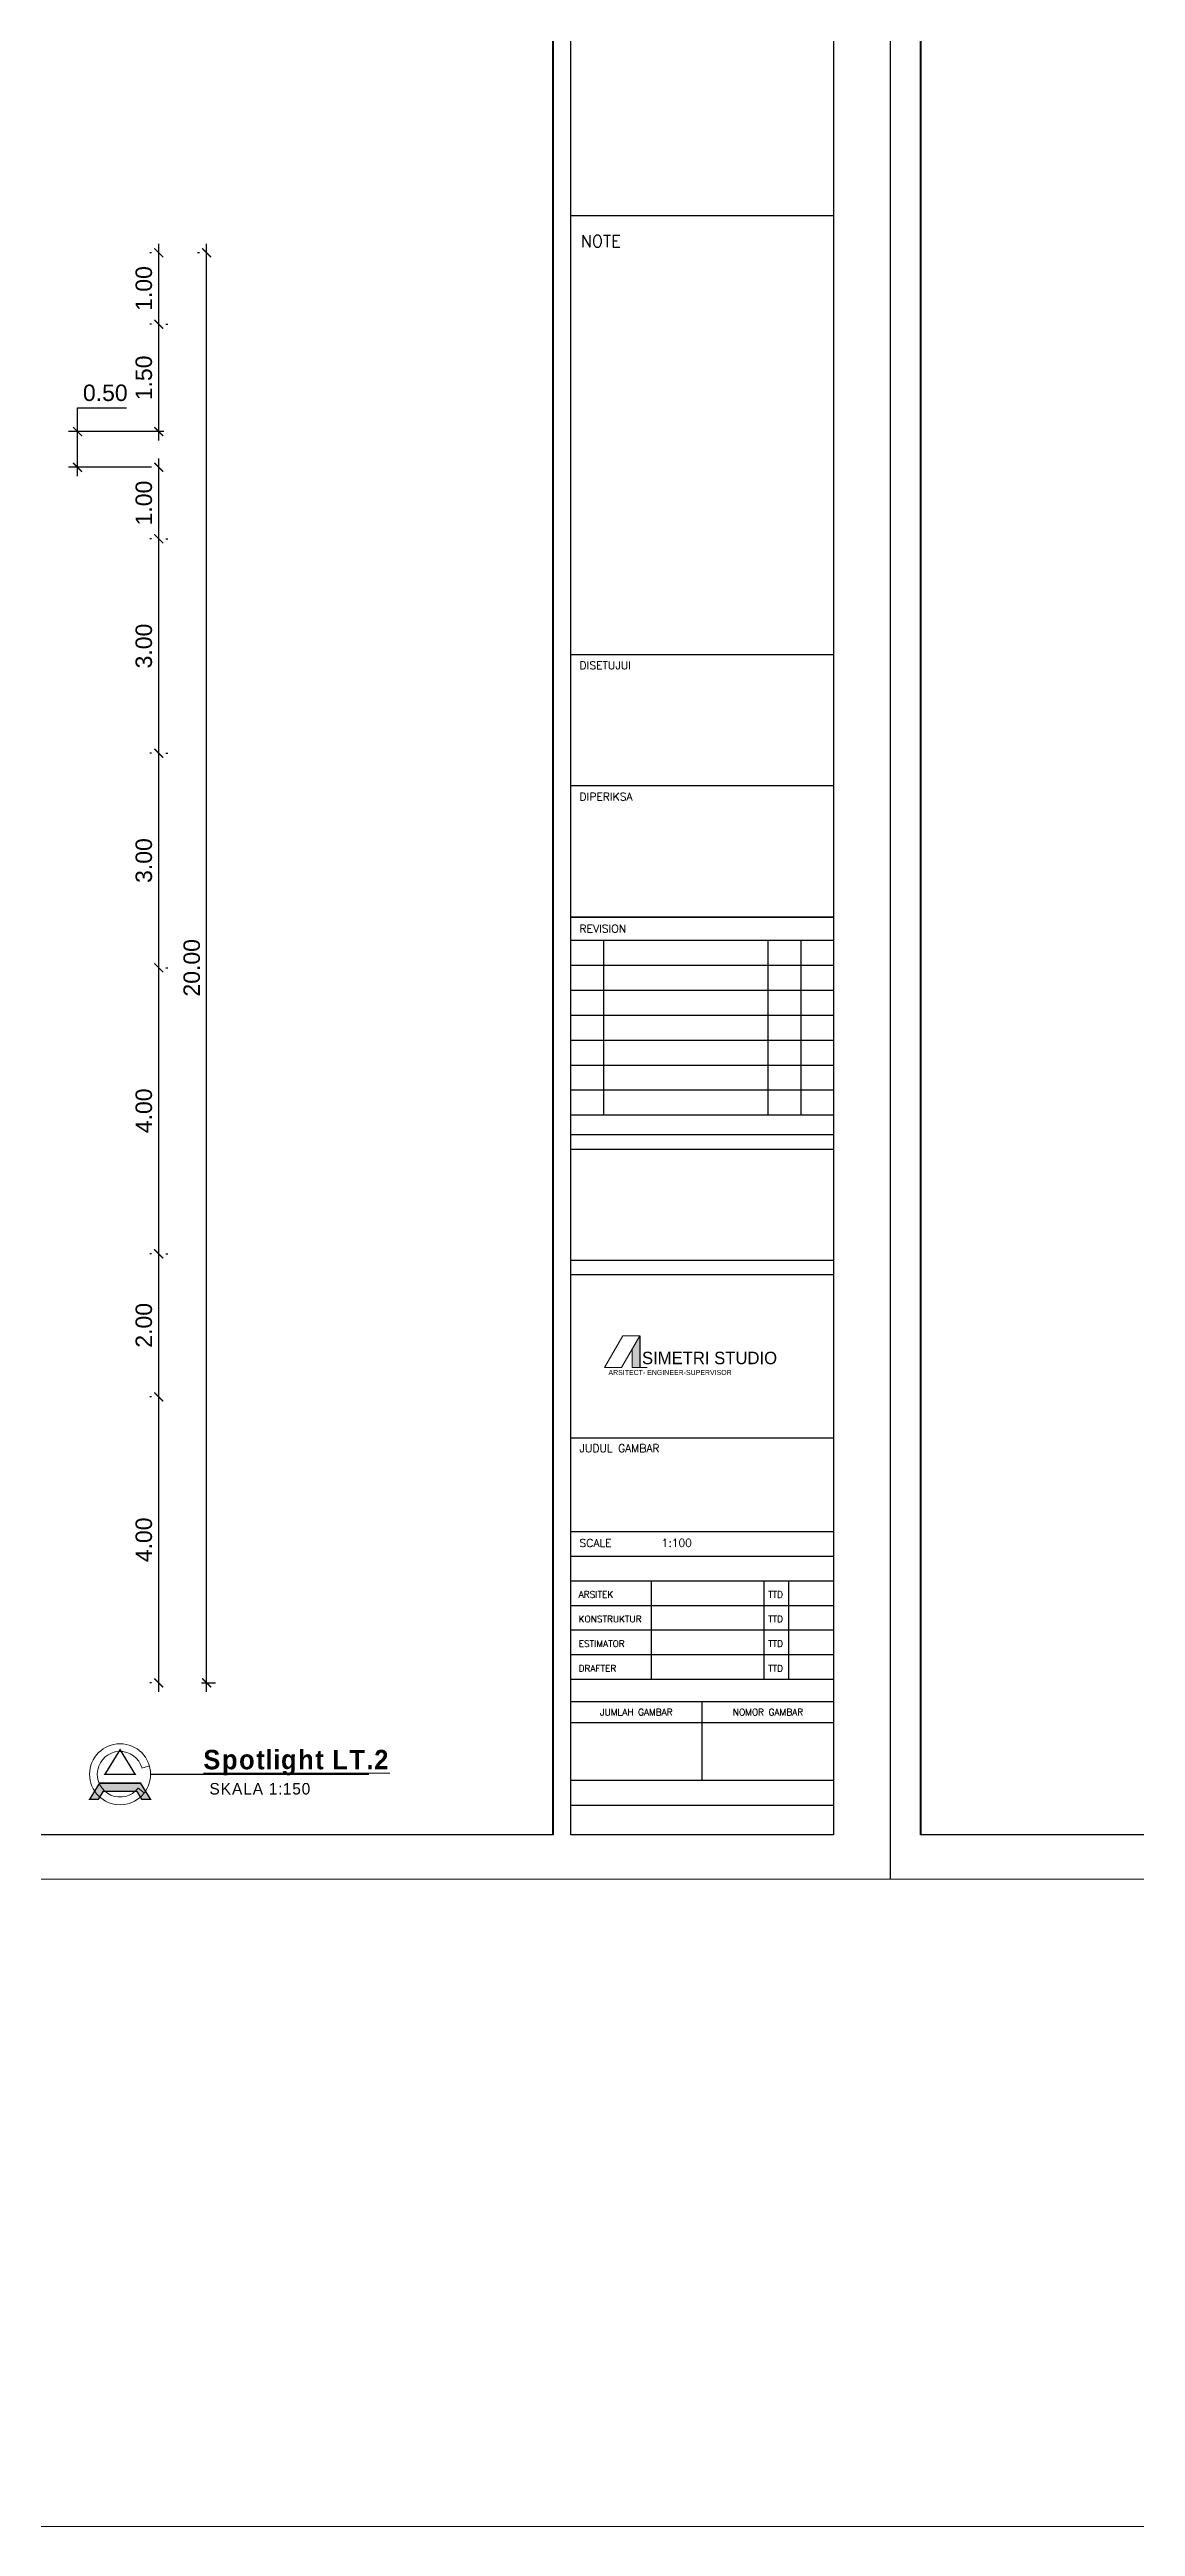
# Model space of a CAD drawing. Header units: millimetres. Extents: x -667 to -468, y -723 to -475.
# Drawn here: x -527.75 to -512.56, y -723.18 to -688.54 of the extents above; entities that cross this region are included whole.
import ezdxf
from ezdxf.enums import TextEntityAlignment as Align

# ---------------------------------------------------------------- set-up
doc = ezdxf.new("R2010")
doc.units = ezdxf.units.MM
doc.layers.get('0').update_dxf_attribs({"lineweight": 9})
doc.layers.get('Defpoints').update_dxf_attribs({"lineweight": 0})
doc.layers.add('KOP', color=1, linetype='Continuous')
doc.layers.add('NOTASI', color=250, linetype='Continuous', lineweight=5)
doc.layers.add('TEXT1', color=5, linetype='Continuous', lineweight=5)
doc.styles.add('ROMANS', font='romans.shx')
doc.styles.add('ROMS', font='romans.shx', dxfattribs={"width": 0.9, "height": 16})
doc.styles.get("Standard").update_dxf_attribs({"font": 'arial.ttf'})
doc.dimstyles.new('Copy of 1-100', dxfattribs={"dimtxt": 0.23, "dimasz": 0.125, "dimexe": 0.125, "dimexo": 0.1, "dimgap": 0.09, "dimtad": 1, "dimtoh": 1, "dimzin": 0, "dimdsep": 46, "dimtxsty": 'Standard', "dimblk": 'ARCHTICK', "dimcen": 0.09, "dimdle": 0.125, "dimclrt": 2, "dimadec": 0, "dimazin": 0, "dimtfac": 1, "dimtofl": 0, "dimtmove": 0, "dimatfit": 3, "dimldrblk": 'ARCHTICK', "dimfxl": 1, "dimtolj": 1, "dimtzin": 0, "dimarcsym": 0})

# ---------------------------------------------------------------- blocks, each defined once
blk = doc.blocks.new('EW2433')
at = {"layer": 'NOTASI', "ltscale": 0.6, "true_color": 0x7f0606}
blk.add_hatch(color=16, dxfattribs=at).paths.add_polyline_path([(501.093, -205.874), (501.035, -205.974), (501.035, -206.109), (501.093, -206.109)])
at = {"ltscale": 0.6}
for p, q in [((500.967, -205.874), (500.83, -206.109)), ((501.093, -205.874), (500.956, -206.109)), ((500.967, -205.874), (501.093, -205.874)), ((501.035, -205.974), (501.035, -206.109)), ((500.83, -206.109), (500.956, -206.109)), ((501.035, -206.109), (501.148, -206.109)), ((501.064, -206.109), (501.093, -206.109))]:
    blk.add_line(p, q, dxfattribs=at)
at = {"lineweight": 30, "ltscale": 0.6}
blk.add_line((501.093, -205.874), (501.093, -206.109), dxfattribs=at)
at = {"layer": 'Defpoints'}
for p, q in [((482.796, -195.749), (482.796, -209.927)), ((502.962, -195.749), (482.796, -195.749)), ((502.962, -209.927), (502.962, -195.749)), ((482.796, -209.927), (502.962, -209.927))]:
    blk.add_line(p, q, dxfattribs=at)
at = {"layer": 'KOP', "color": 11, "ltscale": 0.1}
for p, q in [((483.021, -209.596), (483.021, -195.95)), ((483.021, -195.95), (500.447, -195.95)), ((483.024, -195.952), (483.024, -209.593)), ((500.444, -195.952), (483.024, -195.952)), ((500.444, -209.593), (500.444, -195.952)), ((500.447, -195.95), (500.447, -209.596)), ((500.447, -209.596), (483.021, -209.596)), ((483.024, -209.593), (500.444, -209.593))]:
    blk.add_line(p, q, dxfattribs=at)
at = {"layer": 'KOP', "ltscale": 0.1}
blk.add_line((500.579, -195.95), (502.538, -195.95), dxfattribs=at)
at = {"layer": 'KOP', "linetype": 'Continuous'}
for p, q in [((500.579, -209.596), (500.579, -195.95)), ((500.579, -195.95), (502.538, -195.95)), ((502.538, -195.95), (502.538, -209.596)), ((500.579, -205.311), (500.579, -204.481)), ((500.579, -204.481), (502.538, -204.481)), ((502.538, -204.481), (502.538, -205.311)), ((502.538, -205.311), (500.579, -205.311)), ((500.579, -209.191), (500.579, -208.602)), ((500.579, -208.602), (502.538, -208.602)), ((502.538, -208.602), (502.538, -209.191)), ((502.538, -209.191), (500.579, -209.191)), ((500.579, -209.596), (500.579, -209.374)), ((500.579, -209.374), (502.538, -209.374)), ((502.538, -209.374), (502.538, -209.596)), ((502.538, -209.596), (500.579, -209.596)), ((502.538, -209.596), (500.579, -209.596))]:
    blk.add_line(p, q, dxfattribs=at)
at = {"layer": 'KOP', "color": 1, "ltscale": 0.1}
for p, q in [((502.538, -197.521), (500.579, -197.521)), ((502.538, -200.793), (500.579, -200.793)), ((502.538, -201.772), (500.579, -201.772)), ((502.538, -202.751), (500.579, -202.751)), ((502.538, -205.419), (500.579, -205.419)), ((502.538, -206.636), (500.579, -206.636)), ((502.538, -207.335), (500.579, -207.335))]:
    blk.add_line(p, q, dxfattribs=at)
at = {"layer": 'KOP', "color": 1, "linetype": 'Continuous', "ltscale": 0.01}
blk.add_line((500.579, -202.751), (502.538, -202.751), dxfattribs=at)
at = {"layer": 'KOP', "color": 4, "ltscale": 0.1}
for p, q in [((502.538, -202.925), (500.579, -202.925)), ((500.824, -204.228), (500.824, -202.925)), ((502.048, -202.925), (502.048, -204.228)), ((502.293, -202.925), (502.293, -204.228)), ((502.538, -203.111), (500.579, -203.111)), ((502.538, -203.297), (500.579, -203.297)), ((502.538, -203.483), (500.579, -203.483)), ((502.538, -203.67), (500.579, -203.67)), ((502.538, -203.856), (500.579, -203.856)), ((502.538, -204.042), (500.579, -204.042)), ((502.538, -204.228), (500.579, -204.228))]:
    blk.add_line(p, q, dxfattribs=at)
at = {"layer": 'KOP', "linetype": 'Continuous', "ltscale": 0.01}
blk.add_line((500.579, -204.373), (502.538, -204.373), dxfattribs=at)
at = {"layer": 'KOP', "color": 1, "linetype": 'Continuous'}
blk.add_line((502.538, -207.519), (500.579, -207.519), dxfattribs=at)
at = {"layer": 'KOP', "color": 3, "ltscale": 0.1}
for p, q in [((502.538, -207.703), (500.579, -207.703)), ((501.18, -208.438), (501.18, -207.703)), ((502.021, -208.438), (502.021, -207.703)), ((502.204, -208.438), (502.204, -207.703)), ((502.538, -207.887), (500.579, -207.887)), ((502.538, -208.07), (500.579, -208.07)), ((502.538, -208.254), (500.579, -208.254)), ((502.538, -208.438), (500.579, -208.438)), ((502.538, -208.438), (500.579, -208.438)), ((502.538, -208.761), (500.579, -208.761)), ((501.558, -209.191), (501.558, -208.602))]:
    blk.add_line(p, q, dxfattribs=at)
at = {"ltscale": 0.6, "attachment_point": 1}
for s, width, insert, char_height in [('{\\fBankGothic Lt BT|b0|i0|c0|p34;ARSITECT- ENGINEER-SUPERVISOR}', 2.64756, (500.859, -206.128), 0.03767), ('{\\fDroid|b0|i0|c0|p34;SIMETRI STUDIO}', 1.64667, (501.109, -205.992), 0.09291)]:
    blk.add_mtext_dynamic_manual_height_columns(s, width=width, gutter_width=1, heights=[0], dxfattribs=dict(at, insert=insert, char_height=char_height))
at = {"layer": 'KOP', "color": 1, "linetype": 'Continuous', "width": 1}
for s, height, style, p in [('NOTE', 0.0882, 'ROMANS', (500.652, -197.753)), ('DISETUJUI', 0.0588, 'ROMS', (500.643, -200.902)), ('DIPERIKSA', 0.0588, 'ROMS', (500.643, -201.881)), ('REVISION', 0.0588, 'ROMS', (500.643, -202.866)), ('JUDUL GAMBAR', 0.05879, 'ROMS', (500.643, -206.741)), ('SCALE', 0.0588, 'ROMS', (500.643, -207.448)), ('1:100', 0.0588, 'ROMS', (501.255, -207.447)), ('ARSITEK', 0.049, 'ROMS', (500.636, -207.827)), ('TTD', 0.049, 'ROMS', (502.05, -207.827)), ('KONSTRUKTUR', 0.04899, 'ROMS', (500.636, -208.01)), ('TTD', 0.049, 'ROMS', (502.05, -208.01)), ('ESTIMATOR', 0.049, 'ROMS', (500.636, -208.194)), ('TTD', 0.049, 'ROMS', (502.05, -208.194)), ('DRAFTER', 0.049, 'ROMS', (500.636, -208.378)), ('TTD', 0.049, 'ROMS', (502.05, -208.378))]:
    blk.add_text(s, height=height, dxfattribs=dict(at, style=style)).set_placement(p)
at = {"layer": 'KOP', "color": 1, "linetype": 'Continuous', "style": 'ROMANS', "width": 1}
for s, p in [('JUMLAH GAMBAR', (501.067, -208.68)), ('NOMOR GAMBAR', (502.049, -208.68))]:
    blk.add_text(s, height=0.04899, dxfattribs=at).set_placement(p, align=Align.MIDDLE)
blk = doc.blocks.new('_ArchTick')
at = {"color": 0, "linetype": 'ByBlock', "const_width": 0.15}
blk.add_lwpolyline([(-0.5, -0.5), (0.5, 0.5)], dxfattribs=at)
blk = doc.blocks.new('*D1243')
at = {"layer": 'Defpoints', "color": 0}
for p in [(-526.226, -707.386), (-526.226, -707.386), (-526.226, -711.386)]:
    blk.add_point(p, dxfattribs=at)
at = {"layer": 'NOTASI', "color": 0, "lineweight": -2}
for p, q in [((-526.226, -711.511), (-526.226, -707.261)), ((-526.326, -707.386), (-526.351, -707.386)), ((-526.326, -711.386), (-526.351, -711.386))]:
    blk.add_line(p, q, dxfattribs=at)
at = {"layer": 'NOTASI', "color": 0, "lineweight": -2, "xscale": 0.125, "yscale": 0.125, "zscale": 0.125}
for p, rotation in [((-526.226, -707.386), 90), ((-526.226, -711.386), 270)]:
    blk.add_blockref('_ArchTick', p, dxfattribs=dict(at, rotation=rotation))
at = {"layer": 'NOTASI', "color": 2, "insert": (-526.434, -709.386), "char_height": 0.23, "attachment_point": 5, "rotation": 90}
blk.add_mtext('\\A1;4.00', dxfattribs=at)
blk = doc.blocks.new('*D1244')
at = {"layer": 'Defpoints', "color": 0}
for p in [(-526.226, -705.386), (-526.226, -705.386), (-526.226, -707.386)]:
    blk.add_point(p, dxfattribs=at)
at = {"layer": 'NOTASI', "color": 0, "lineweight": -2}
for p, q in [((-526.226, -707.511), (-526.226, -705.261)), ((-526.326, -705.386), (-526.351, -705.386)), ((-526.326, -707.386), (-526.351, -707.386))]:
    blk.add_line(p, q, dxfattribs=at)
at = {"layer": 'NOTASI', "color": 0, "lineweight": -2, "xscale": 0.125, "yscale": 0.125, "zscale": 0.125}
for p, rotation in [((-526.226, -705.386), 90), ((-526.226, -707.386), 270)]:
    blk.add_blockref('_ArchTick', p, dxfattribs=dict(at, rotation=rotation))
at = {"layer": 'NOTASI', "color": 2, "insert": (-526.434, -706.386), "char_height": 0.23, "attachment_point": 5, "rotation": 90}
blk.add_mtext('\\A1;2.00', dxfattribs=at)
blk = doc.blocks.new('*D1245')
at = {"layer": 'Defpoints', "color": 0}
for p in [(-526.226, -701.386), (-526.226, -701.386), (-526.226, -705.386)]:
    blk.add_point(p, dxfattribs=at)
at = {"layer": 'NOTASI', "color": 0, "lineweight": -2}
for p, q in [((-526.226, -705.511), (-526.226, -701.261)), ((-526.126, -701.386), (-526.101, -701.386)), ((-526.126, -705.386), (-526.101, -705.386))]:
    blk.add_line(p, q, dxfattribs=at)
at = {"layer": 'NOTASI', "color": 0, "lineweight": -2, "xscale": 0.125, "yscale": 0.125, "zscale": 0.125}
for p, rotation in [((-526.226, -701.386), 90), ((-526.226, -705.386), 270)]:
    blk.add_blockref('_ArchTick', p, dxfattribs=dict(at, rotation=rotation))
at = {"layer": 'NOTASI', "color": 2, "insert": (-526.434, -703.386), "char_height": 0.23, "attachment_point": 5, "rotation": 90}
blk.add_mtext('\\A1;4.00', dxfattribs=at)
blk = doc.blocks.new('*D1246')
at = {"layer": 'Defpoints', "color": 0}
for p in [(-526.226, -698.386), (-526.226, -698.386), (-526.226, -701.386)]:
    blk.add_point(p, dxfattribs=at)
at = {"layer": 'NOTASI', "color": 0, "lineweight": -2}
for p, q in [((-526.226, -701.511), (-526.226, -698.261)), ((-526.126, -698.386), (-526.101, -698.386)), ((-526.126, -701.386), (-526.101, -701.386))]:
    blk.add_line(p, q, dxfattribs=at)
at = {"layer": 'NOTASI', "color": 0, "lineweight": -2, "xscale": 0.125, "yscale": 0.125, "zscale": 0.125}
for p, rotation in [((-526.226, -698.386), 90), ((-526.226, -701.386), 270)]:
    blk.add_blockref('_ArchTick', p, dxfattribs=dict(at, rotation=rotation))
at = {"layer": 'NOTASI', "color": 2, "insert": (-526.434, -699.886), "char_height": 0.23, "attachment_point": 5, "rotation": 90}
blk.add_mtext('\\A1;3.00', dxfattribs=at)
blk = doc.blocks.new('*D1247')
at = {"layer": 'Defpoints', "color": 0}
for p in [(-526.226, -695.386), (-526.226, -695.386), (-526.226, -698.386)]:
    blk.add_point(p, dxfattribs=at)
at = {"layer": 'NOTASI', "color": 0, "lineweight": -2}
for p, q in [((-526.226, -698.511), (-526.226, -695.261)), ((-526.126, -695.386), (-526.101, -695.386)), ((-526.326, -698.386), (-526.351, -698.386))]:
    blk.add_line(p, q, dxfattribs=at)
at = {"layer": 'NOTASI', "color": 0, "lineweight": -2, "xscale": 0.125, "yscale": 0.125, "zscale": 0.125}
for p, rotation in [((-526.226, -695.386), 90), ((-526.226, -698.386), 270)]:
    blk.add_blockref('_ArchTick', p, dxfattribs=dict(at, rotation=rotation))
at = {"layer": 'NOTASI', "color": 2, "insert": (-526.434, -696.886), "char_height": 0.23, "attachment_point": 5, "rotation": 90}
blk.add_mtext('\\A1;3.00', dxfattribs=at)
blk = doc.blocks.new('*D1248')
at = {"layer": 'Defpoints', "color": 0}
for p in [(-526.226, -694.386), (-526.226, -694.386), (-526.226, -695.386)]:
    blk.add_point(p, dxfattribs=at)
at = {"layer": 'NOTASI', "color": 0, "lineweight": -2}
for p, q in [((-526.326, -694.386), (-526.351, -694.386)), ((-526.226, -695.511), (-526.226, -694.261)), ((-526.326, -695.386), (-526.351, -695.386))]:
    blk.add_line(p, q, dxfattribs=at)
at = {"layer": 'NOTASI', "color": 0, "lineweight": -2, "xscale": 0.125, "yscale": 0.125, "zscale": 0.125}
for p, rotation in [((-526.226, -694.386), 90), ((-526.226, -695.386), 270)]:
    blk.add_blockref('_ArchTick', p, dxfattribs=dict(at, rotation=rotation))
at = {"layer": 'NOTASI', "color": 2, "insert": (-526.434, -694.886), "char_height": 0.23, "attachment_point": 5, "rotation": 90}
blk.add_mtext('\\A1;1.00', dxfattribs=at)
blk = doc.blocks.new('*D1249')
at = {"layer": 'Defpoints', "color": 0}
for p in [(-526.226, -692.386), (-526.226, -692.386), (-526.226, -693.886)]:
    blk.add_point(p, dxfattribs=at)
at = {"layer": 'NOTASI', "color": 0, "lineweight": -2}
for p, q in [((-526.326, -692.386), (-526.351, -692.386)), ((-526.226, -694.011), (-526.226, -692.261)), ((-526.326, -693.886), (-526.351, -693.886))]:
    blk.add_line(p, q, dxfattribs=at)
at = {"layer": 'NOTASI', "color": 0, "lineweight": -2, "xscale": 0.125, "yscale": 0.125, "zscale": 0.125}
for p, rotation in [((-526.226, -692.386), 90), ((-526.226, -693.886), 270)]:
    blk.add_blockref('_ArchTick', p, dxfattribs=dict(at, rotation=rotation))
at = {"layer": 'NOTASI', "color": 2, "insert": (-526.434, -693.136), "char_height": 0.23, "attachment_point": 5, "rotation": 90}
blk.add_mtext('\\A1;1.50', dxfattribs=at)
blk = doc.blocks.new('*D1250')
at = {"layer": 'Defpoints', "color": 0}
for p in [(-526.226, -691.386), (-526.226, -691.386), (-526.226, -692.386)]:
    blk.add_point(p, dxfattribs=at)
at = {"layer": 'NOTASI', "color": 0, "lineweight": -2}
for p, q in [((-526.326, -691.386), (-526.351, -691.386)), ((-526.226, -692.511), (-526.226, -691.261)), ((-526.126, -692.386), (-526.101, -692.386))]:
    blk.add_line(p, q, dxfattribs=at)
at = {"layer": 'NOTASI', "color": 0, "lineweight": -2, "xscale": 0.125, "yscale": 0.125, "zscale": 0.125}
for p, rotation in [((-526.226, -691.386), 90), ((-526.226, -692.386), 270)]:
    blk.add_blockref('_ArchTick', p, dxfattribs=dict(at, rotation=rotation))
at = {"layer": 'NOTASI', "color": 2, "insert": (-526.434, -691.886), "char_height": 0.23, "attachment_point": 5, "rotation": 90}
blk.add_mtext('\\A1;1.00', dxfattribs=at)
blk = doc.blocks.new('*D1251')
at = {"layer": 'Defpoints', "color": 0}
for p in [(-525.557, -691.386), (-525.557, -691.386), (-525.726, -711.386)]:
    blk.add_point(p, dxfattribs=at)
at = {"layer": 'NOTASI', "color": 0, "lineweight": -2}
for p, q in [((-525.657, -691.386), (-525.682, -691.386)), ((-525.557, -711.511), (-525.557, -691.261)), ((-525.626, -711.386), (-525.432, -711.386))]:
    blk.add_line(p, q, dxfattribs=at)
at = {"layer": 'NOTASI', "color": 0, "lineweight": -2, "xscale": 0.125, "yscale": 0.125, "zscale": 0.125}
for p, rotation in [((-525.557, -691.386), 90), ((-525.557, -711.386), 270)]:
    blk.add_blockref('_ArchTick', p, dxfattribs=dict(at, rotation=rotation))
at = {"layer": 'NOTASI', "color": 2, "insert": (-525.764, -701.386), "char_height": 0.23, "attachment_point": 5, "rotation": 90}
blk.add_mtext('\\A1;20.00', dxfattribs=at)
blk = doc.blocks.new('*D1264')
at = {"layer": 'Defpoints', "color": 0}
for p in [(-527.362, -693.886), (-526.053, -693.886), (-526.226, -694.386)]:
    blk.add_point(p, dxfattribs=at)
at = {"layer": 'NOTASI', "color": 0, "lineweight": -2}
for p, q in [((-527.362, -693.886), (-527.362, -693.553)), ((-527.362, -693.553), (-526.676, -693.553)), ((-526.153, -693.886), (-527.487, -693.886)), ((-527.362, -694.511), (-527.362, -693.886)), ((-526.326, -694.386), (-527.487, -694.386))]:
    blk.add_line(p, q, dxfattribs=at)
at = {"layer": 'NOTASI', "color": 0, "lineweight": -2, "xscale": 0.125, "yscale": 0.125, "zscale": 0.125}
for p, rotation in [((-527.362, -693.886), 90), ((-527.362, -694.386), 270)]:
    blk.add_blockref('_ArchTick', p, dxfattribs=dict(at, rotation=rotation))
at = {"layer": 'NOTASI', "color": 2, "insert": (-526.974, -693.346), "char_height": 0.23, "attachment_point": 5}
blk.add_mtext('\\A1;0.50', dxfattribs=at)

msp = doc.modelspace()

# ---------------------------------------------------------------- hatches: boundary and pattern name
msp.add_hatch(color=256).paths.add_polyline_path([(-526.532, -712.902), (-526.464, -713.014), (-526.342, -713.014), (-526.481, -712.789), (-527.054, -712.789), (-527.192, -713.014), (-527.071, -713.014), (-527.002, -712.902)])

# ---------------------------------------------------------------- linework, layer by layer
for p, q in [((-526.514, -712.858), (-526.428, -712.923)), ((-526.461, -712.577), (-526.356, -712.548))]:
    msp.add_line(p, q)
at = {"color": 1, "linetype": 'ByBlock', "true_color": 0xff1a1a}
msp.add_lwpolyline([(-637.448, -654.855), (-468.305, -654.855), (-468.305, -723.184), (-637.448, -723.184)], close=True, dxfattribs=at)
msp.add_circle((-526.767, -712.664), 0.427)
msp.add_arc((-526.767, -712.664), 0.319, 15.8129, 322.6169)
at = {"layer": 'NOTASI', "lineweight": 30, "ltscale": 0.6}
msp.add_line((-526.34, -712.664), (-523.287, -712.664), dxfattribs=at)
at = {"layer": 'TEXT1', "color": 3, "const_width": 0.0207}
for points in [[(-526.557, -712.664), (-526.767, -712.321), (-526.978, -712.664)], [(-526.532, -712.902), (-526.464, -713.014), (-526.342, -713.014), (-526.481, -712.789), (-527.054, -712.789), (-527.192, -713.014), (-527.071, -713.014), (-527.002, -712.902)]]:
    msp.add_lwpolyline(points, close=True, dxfattribs=at)

# ---------------------------------------------------------------- block references
at = {"xscale": 1.875, "yscale": 1.875, "zscale": 1.875}
for p in [(-1459.046, -320.52), (-1421.236, -320.52)]:
    msp.add_blockref('EW2433', p, dxfattribs=at)

# ---------------------------------------------------------------- texts
at = {"attachment_point": 5}
for s, insert, char_height, width in [('{\\f@Dotum|b1|i0|c0|p34;\\T1.1;\\LSpotlight LT.2}', (-524.298, -712.501), 0.27198, 3.63908), ('{\\fAvantGarde Md BT|b0|i0|c0|p34;\\T1.1;SKALA 1:150}', (-524.806, -712.868), 0.16093, 2.66492)]:
    msp.add_mtext(s, dxfattribs=dict(at, insert=insert, char_height=char_height, width=width))

# ---------------------------------------------------------------- dimensions: what is measured, and where the dimension line sits
at = {"layer": 'NOTASI'}
for base, p1, p2, picture, middle in [((-526.226, -691.386), (-526.226, -692.386), (-526.226, -691.386), '*D1250', (-526.434, -691.886)), ((-525.557, -691.386), (-525.726, -711.386), (-525.557, -691.386), '*D1251', (-525.764, -701.386)), ((-526.226, -692.386), (-526.226, -693.886), (-526.226, -692.386), '*D1249', (-526.434, -693.136)), ((-526.226, -694.386), (-526.226, -695.386), (-526.226, -694.386), '*D1248', (-526.434, -694.886)), ((-526.226, -695.386), (-526.226, -698.386), (-526.226, -695.386), '*D1247', (-526.434, -696.886)), ((-526.226, -698.386), (-526.226, -701.386), (-526.226, -698.386), '*D1246', (-526.434, -699.886)), ((-526.226, -701.386), (-526.226, -705.386), (-526.226, -701.386), '*D1245', (-526.434, -703.386)), ((-526.226, -705.386), (-526.226, -707.386), (-526.226, -705.386), '*D1244', (-526.434, -706.386)), ((-526.226, -707.386), (-526.226, -711.386), (-526.226, -707.386), '*D1243', (-526.434, -709.386))]:
    dim = msp.add_linear_dim(base=base, p1=p1, p2=p2, angle=90, dimstyle='Copy of 1-100', dxfattribs=at)
    dim.commit()
    dim.dimension.update_dxf_attribs({"geometry": picture, "text_midpoint": middle})
dim = msp.add_linear_dim(base=(-527.362, -693.886), p1=(-526.226, -694.386), p2=(-526.053, -693.886), angle=90, dimstyle='Copy of 1-100', dxfattribs=at)
dim.commit()
dim.dimension.update_dxf_attribs({"geometry": '*D1264', "text_midpoint": (-526.974, -693.553), "dimtype": 160})

doc.saveas('drawing.dxf')
